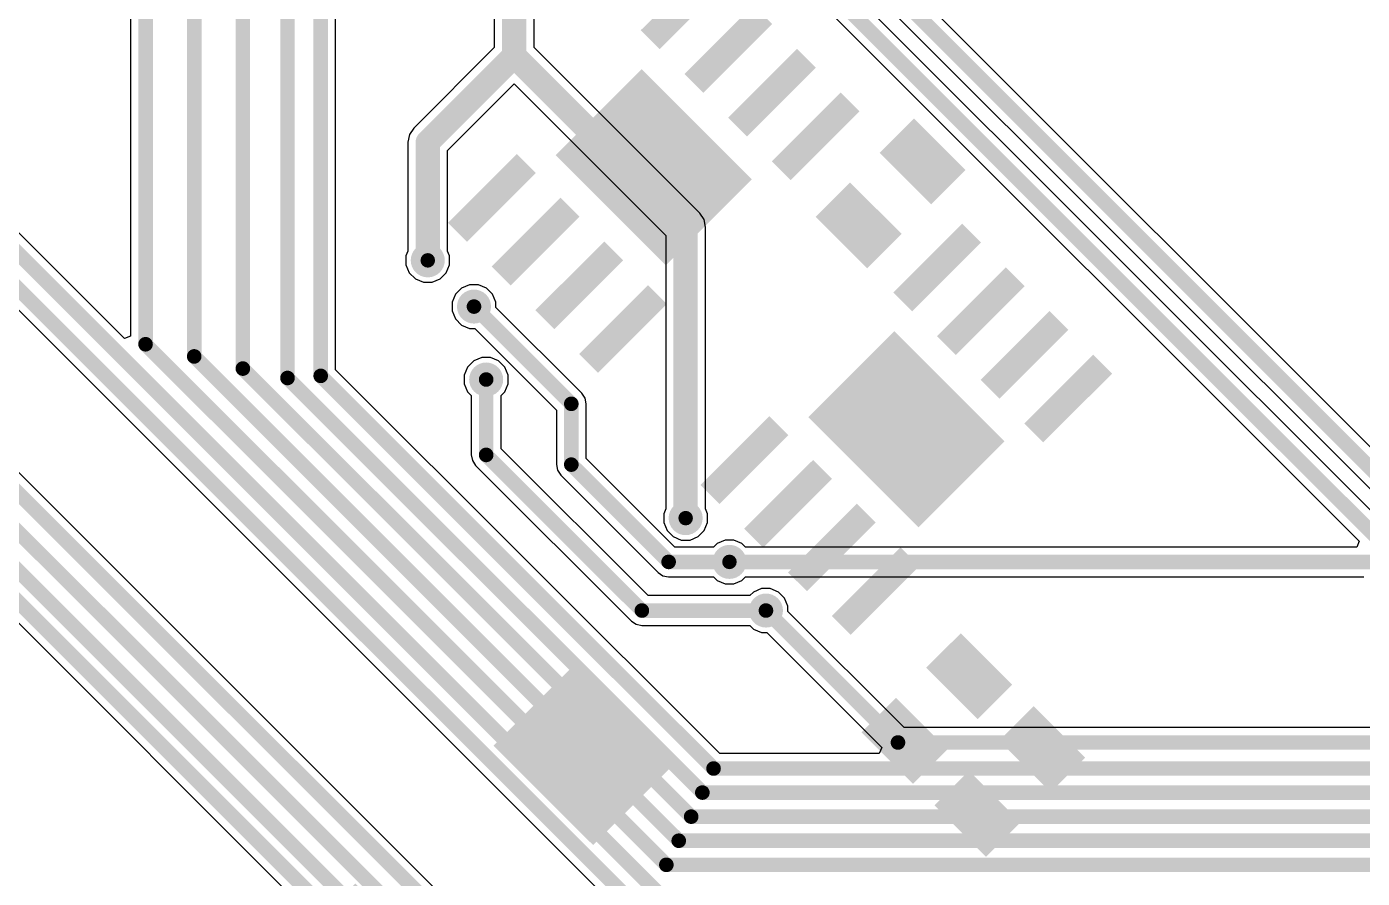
# Model space of a CAD drawing. Header units: millimetres. Extents: x 100 to 300, y 101 to 245.
# Drawn here: x 143.56 to 171.01, y 149.49 to 167 of the extents above; entities that cross this region are included whole.
import ezdxf

# ---------------------------------------------------------------- set-up
doc = ezdxf.new("R2010")
doc.units = ezdxf.units.MM
for name, color, linetype in [('BottomPaste', 16, 'Continuous'), ('BottomSolder', 6, 'Continuous'), ('Mechanical13', 56, 'Continuous'), ('Mechanical15', 56, 'Continuous'), ('MultiLayer', 9, 'Continuous'), ('PadHoleLayer', 156, 'Continuous'), ('TopLayer', 1, 'Continuous'), ('TopOverlay', 2, 'Continuous'), ('TopSolder', 216, 'Continuous'), ('ViaHoleLayer', 16, 'Continuous')]:
    doc.layers.add(name, color=color, linetype=linetype)

# ---------------------------------------------------------------- blocks, each defined once
blk = doc.blocks.new('HSOP_8_B_17')
at = {"layer": 'BottomPaste'}
for points in [[(-2.122, 3.7), (-1.672, 3.7), (-1.672, 1.8), (-2.122, 1.8)], [(-0.852, 3.7), (-0.402, 3.7), (-0.402, 1.8), (-0.852, 1.8)], [(0.418, 3.7), (0.868, 3.7), (0.868, 1.8), (0.418, 1.8)], [(1.688, 3.7), (2.138, 3.7), (2.138, 1.8), (1.688, 1.8)], [(-1.542, 1.15), (1.558, 1.15), (1.558, -1.25), (-1.542, -1.25)], [(-2.122, -1.9), (-1.672, -1.9), (-1.672, -3.8), (-2.122, -3.8)], [(-0.852, -1.9), (-0.402, -1.9), (-0.402, -3.8), (-0.852, -3.8)], [(0.418, -1.9), (0.868, -1.9), (0.868, -3.8), (0.418, -3.8)], [(1.688, -1.9), (2.138, -1.9), (2.138, -3.8), (1.688, -3.8)]]:
    blk.add_hatch(color=16, dxfattribs=at).paths.add_polyline_path(points)
at = {"layer": 'BottomSolder'}
for points in [[(-2.172, 3.75), (-1.622, 3.75), (-1.622, 1.75), (-2.172, 1.75)], [(-0.902, 3.75), (-0.352, 3.75), (-0.352, 1.75), (-0.902, 1.75)], [(0.368, 3.75), (0.918, 3.75), (0.918, 1.75), (0.368, 1.75)], [(1.638, 3.75), (2.188, 3.75), (2.188, 1.75), (1.638, 1.75)], [(-1.592, 1.2), (1.608, 1.2), (1.608, -1.3), (-1.592, -1.3)], [(-2.172, -1.85), (-1.622, -1.85), (-1.622, -3.85), (-2.172, -3.85)], [(-0.902, -1.85), (-0.352, -1.85), (-0.352, -3.85), (-0.902, -3.85)], [(0.368, -1.85), (0.918, -1.85), (0.918, -3.85), (0.368, -3.85)], [(1.638, -1.85), (2.188, -1.85), (2.188, -3.85), (1.638, -3.85)]]:
    blk.add_hatch(color=6, dxfattribs=at).paths.add_polyline_path(points)
blk = doc.blocks.new('JST_XH_4_41')
at = {"layer": 'BottomSolder'}
blk.add_hatch(color=6, dxfattribs=at).paths.add_polyline_path([(-4.554, 0.279), (-2.946, 0.279), (-2.946, -1.329), (-4.554, -1.329)])
h = blk.add_hatch(color=6, dxfattribs=at)
edge = h.paths.add_edge_path()
edge.add_arc((-1.25, -0.525), 0.804, 0, 360)
h = blk.add_hatch(color=6, dxfattribs=at)
edge = h.paths.add_edge_path()
edge.add_arc((1.25, -0.525), 0.804, 0, 360)
h = blk.add_hatch(color=6, dxfattribs=at)
edge = h.paths.add_edge_path()
edge.add_arc((3.75, -0.525), 0.804, 0, 360)
at = {"layer": 'MultiLayer'}
h = blk.add_hatch(color=9, dxfattribs=at)
edge = h.paths.add_edge_path()
edge.add_arc((-1.25, -0.525), 0.754, 0, 360)
h = blk.add_hatch(color=9, dxfattribs=at)
edge = h.paths.add_edge_path()
edge.add_arc((1.25, -0.525), 0.754, 0, 360)
h = blk.add_hatch(color=9, dxfattribs=at)
edge = h.paths.add_edge_path()
edge.add_arc((3.75, -0.525), 0.754, 0, 360)
at = {"layer": 'PadHoleLayer'}
h = blk.add_hatch(color=156, dxfattribs=at)
edge = h.paths.add_edge_path()
edge.add_arc((-3.75, -0.525), 0.5, 0, 360)
h = blk.add_hatch(color=156, dxfattribs=at)
edge = h.paths.add_edge_path()
edge.add_arc((-1.25, -0.525), 0.5, 0, 360)
h = blk.add_hatch(color=156, dxfattribs=at)
edge = h.paths.add_edge_path()
edge.add_arc((1.25, -0.525), 0.5, 0, 360)
h = blk.add_hatch(color=156, dxfattribs=at)
edge = h.paths.add_edge_path()
edge.add_arc((3.75, -0.525), 0.5, 0, 360)
at = {"layer": 'TopLayer'}
blk.add_hatch(color=1, dxfattribs=at).paths.add_polyline_path([(-4.504, 0.229), (-2.996, 0.229), (-2.996, -1.279), (-4.504, -1.279)])
h = blk.add_hatch(color=1, dxfattribs=at)
edge = h.paths.add_edge_path()
edge.add_arc((-1.25, -0.525), 0.754, 0, 360)
h = blk.add_hatch(color=1, dxfattribs=at)
edge = h.paths.add_edge_path()
edge.add_arc((1.25, -0.525), 0.754, 0, 360)
h = blk.add_hatch(color=1, dxfattribs=at)
edge = h.paths.add_edge_path()
edge.add_arc((3.75, -0.525), 0.754, 0, 360)
at = {"layer": 'TopSolder'}
blk.add_hatch(color=216, dxfattribs=at).paths.add_polyline_path([(-4.554, 0.279), (-2.946, 0.279), (-2.946, -1.329), (-4.554, -1.329)])
h = blk.add_hatch(color=216, dxfattribs=at)
edge = h.paths.add_edge_path()
edge.add_arc((-1.25, -0.525), 0.804, 0, 360)
h = blk.add_hatch(color=216, dxfattribs=at)
edge = h.paths.add_edge_path()
edge.add_arc((1.25, -0.525), 0.804, 0, 360)
h = blk.add_hatch(color=216, dxfattribs=at)
edge = h.paths.add_edge_path()
edge.add_arc((3.75, -0.525), 0.804, 0, 360)
at = {"layer": 'Mechanical13', "const_width": 0.127}
for points in [[(-6.2, 2.875), (6.2, 2.875)], [(-6.2, -2.875), (-6.2, 2.875)], [(6.2, -2.875), (6.2, 2.875)], [(-6.2, -2.875), (6.2, -2.875)]]:
    blk.add_lwpolyline(points, dxfattribs=at)
at = {"layer": 'Mechanical13'}
for points, const_width in [([(-6.232, 2.875, 1), (-6.168, 2.875, 1)], 0.0635), ([(-6.232, 2.875, 1), (-6.168, 2.875, 1)], 0.0635), ([(6.168, 2.875, 1), (6.232, 2.875, 1)], 0.0635), ([(6.168, 2.875, 1), (6.232, 2.875, 1)], 0.0635), ([(-6.85, -0.525, 1), (-7.05, -0.525, 1)], 0.2), ([(-7.1, -0.525, 1), (-7, -0.525, 1)], 0.1), ([(-6.9, -0.525, 1), (-6.8, -0.525, 1)], 0.1), ([(-6.232, -2.875, 1), (-6.168, -2.875, 1)], 0.0635), ([(-6.232, -2.875, 1), (-6.168, -2.875, 1)], 0.0635), ([(6.168, -2.875, 1), (6.232, -2.875, 1)], 0.0635), ([(6.168, -2.875, 1), (6.232, -2.875, 1)], 0.0635)]:
    blk.add_lwpolyline(points, format="xyb", close=True, dxfattribs=dict(at, const_width=const_width))
at = {"layer": 'Mechanical15', "const_width": 0.05}
for points in [[(-6.45, 3.125), (6.45, 3.125)], [(-6.45, -3.125), (-6.45, 3.125)], [(6.45, -3.125), (6.45, 3.125)], [(-6.45, -3.125), (6.45, -3.125)]]:
    blk.add_lwpolyline(points, dxfattribs=at)
at = {"layer": 'Mechanical15', "const_width": 0.025}
for points in [[(-6.462, 3.125, 1), (-6.438, 3.125, 1)], [(-6.462, 3.125, 1), (-6.438, 3.125, 1)], [(6.438, 3.125, 1), (6.462, 3.125, 1)], [(6.438, 3.125, 1), (6.462, 3.125, 1)], [(-6.462, -3.125, 1), (-6.438, -3.125, 1)], [(-6.462, -3.125, 1), (-6.438, -3.125, 1)], [(6.438, -3.125, 1), (6.462, -3.125, 1)], [(6.438, -3.125, 1), (6.462, -3.125, 1)]]:
    blk.add_lwpolyline(points, format="xyb", close=True, dxfattribs=at)
at = {"layer": 'TopOverlay', "const_width": 0.127}
for points in [[(-6.2, 2.875), (6.2, 2.875)], [(-6.2, -2.875), (-6.2, 2.875)], [(6.2, -2.875), (6.2, 2.875)], [(-6.2, -2.875), (6.2, -2.875)]]:
    blk.add_lwpolyline(points, dxfattribs=at)
at = {"layer": 'TopOverlay'}
for points, const_width in [([(-6.232, 2.875, 1), (-6.168, 2.875, 1)], 0.0635), ([(-6.232, 2.875, 1), (-6.168, 2.875, 1)], 0.0635), ([(6.168, 2.875, 1), (6.232, 2.875, 1)], 0.0635), ([(6.168, 2.875, 1), (6.232, 2.875, 1)], 0.0635), ([(-6.85, -0.525, 1), (-7.05, -0.525, 1)], 0.2), ([(-7.1, -0.525, 1), (-7, -0.525, 1)], 0.1), ([(-6.9, -0.525, 1), (-6.8, -0.525, 1)], 0.1), ([(-6.232, -2.875, 1), (-6.168, -2.875, 1)], 0.0635), ([(-6.232, -2.875, 1), (-6.168, -2.875, 1)], 0.0635), ([(6.168, -2.875, 1), (6.232, -2.875, 1)], 0.0635), ([(6.168, -2.875, 1), (6.232, -2.875, 1)], 0.0635)]:
    blk.add_lwpolyline(points, format="xyb", close=True, dxfattribs=dict(at, const_width=const_width))
blk = doc.blocks.new('JST_XH_8_48')
at = {"layer": 'BottomSolder'}
blk.add_hatch(color=6, dxfattribs=at).paths.add_polyline_path([(-9.554, 0.787), (-7.946, 0.787), (-7.946, -0.821), (-9.554, -0.821)])
h = blk.add_hatch(color=6, dxfattribs=at)
edge = h.paths.add_edge_path()
edge.add_arc((-6.25, -0.017), 0.804, 0, 360)
h = blk.add_hatch(color=6, dxfattribs=at)
edge = h.paths.add_edge_path()
edge.add_arc((-3.75, -0.017), 0.804, 0, 360)
h = blk.add_hatch(color=6, dxfattribs=at)
edge = h.paths.add_edge_path()
edge.add_arc((-1.25, -0.017), 0.804, 0, 360)
h = blk.add_hatch(color=6, dxfattribs=at)
edge = h.paths.add_edge_path()
edge.add_arc((1.25, -0.017), 0.804, 0, 360)
h = blk.add_hatch(color=6, dxfattribs=at)
edge = h.paths.add_edge_path()
edge.add_arc((3.75, -0.017), 0.804, 0, 360)
h = blk.add_hatch(color=6, dxfattribs=at)
edge = h.paths.add_edge_path()
edge.add_arc((6.25, -0.017), 0.804, 0, 360)
h = blk.add_hatch(color=6, dxfattribs=at)
edge = h.paths.add_edge_path()
edge.add_arc((8.75, -0.017), 0.804, 0, 360)
at = {"layer": 'MultiLayer'}
blk.add_hatch(color=9, dxfattribs=at).paths.add_polyline_path([(-9.504, 0.737), (-7.996, 0.737), (-7.996, -0.771), (-9.504, -0.771)])
h = blk.add_hatch(color=9, dxfattribs=at)
edge = h.paths.add_edge_path()
edge.add_arc((-6.25, -0.017), 0.754, 0, 360)
h = blk.add_hatch(color=9, dxfattribs=at)
edge = h.paths.add_edge_path()
edge.add_arc((-3.75, -0.017), 0.754, 0, 360)
h = blk.add_hatch(color=9, dxfattribs=at)
edge = h.paths.add_edge_path()
edge.add_arc((-1.25, -0.017), 0.754, 0, 360)
h = blk.add_hatch(color=9, dxfattribs=at)
edge = h.paths.add_edge_path()
edge.add_arc((1.25, -0.017), 0.754, 0, 360)
h = blk.add_hatch(color=9, dxfattribs=at)
edge = h.paths.add_edge_path()
edge.add_arc((3.75, -0.017), 0.754, 0, 360)
h = blk.add_hatch(color=9, dxfattribs=at)
edge = h.paths.add_edge_path()
edge.add_arc((6.25, -0.017), 0.754, 0, 360)
h = blk.add_hatch(color=9, dxfattribs=at)
edge = h.paths.add_edge_path()
edge.add_arc((8.75, -0.017), 0.754, 0, 360)
at = {"layer": 'PadHoleLayer'}
h = blk.add_hatch(color=156, dxfattribs=at)
edge = h.paths.add_edge_path()
edge.add_arc((-8.75, -0.017), 0.5, 0, 360)
h = blk.add_hatch(color=156, dxfattribs=at)
edge = h.paths.add_edge_path()
edge.add_arc((-6.25, -0.017), 0.5, 0, 360)
h = blk.add_hatch(color=156, dxfattribs=at)
edge = h.paths.add_edge_path()
edge.add_arc((-3.75, -0.017), 0.5, 0, 360)
h = blk.add_hatch(color=156, dxfattribs=at)
edge = h.paths.add_edge_path()
edge.add_arc((-1.25, -0.017), 0.5, 0, 360)
h = blk.add_hatch(color=156, dxfattribs=at)
edge = h.paths.add_edge_path()
edge.add_arc((1.25, -0.017), 0.5, 0, 360)
h = blk.add_hatch(color=156, dxfattribs=at)
edge = h.paths.add_edge_path()
edge.add_arc((3.75, -0.017), 0.5, 0, 360)
h = blk.add_hatch(color=156, dxfattribs=at)
edge = h.paths.add_edge_path()
edge.add_arc((6.25, -0.017), 0.5, 0, 360)
h = blk.add_hatch(color=156, dxfattribs=at)
edge = h.paths.add_edge_path()
edge.add_arc((8.75, -0.017), 0.5, 0, 360)
at = {"layer": 'TopLayer'}
blk.add_hatch(color=1, dxfattribs=at).paths.add_polyline_path([(-9.504, 0.737), (-7.996, 0.737), (-7.996, -0.771), (-9.504, -0.771)])
h = blk.add_hatch(color=1, dxfattribs=at)
edge = h.paths.add_edge_path()
edge.add_arc((-6.25, -0.017), 0.754, 0, 360)
h = blk.add_hatch(color=1, dxfattribs=at)
edge = h.paths.add_edge_path()
edge.add_arc((-3.75, -0.017), 0.754, 0, 360)
h = blk.add_hatch(color=1, dxfattribs=at)
edge = h.paths.add_edge_path()
edge.add_arc((-1.25, -0.017), 0.754, 0, 360)
h = blk.add_hatch(color=1, dxfattribs=at)
edge = h.paths.add_edge_path()
edge.add_arc((1.25, -0.017), 0.754, 0, 360)
h = blk.add_hatch(color=1, dxfattribs=at)
edge = h.paths.add_edge_path()
edge.add_arc((3.75, -0.017), 0.754, 0, 360)
h = blk.add_hatch(color=1, dxfattribs=at)
edge = h.paths.add_edge_path()
edge.add_arc((6.25, -0.017), 0.754, 0, 360)
h = blk.add_hatch(color=1, dxfattribs=at)
edge = h.paths.add_edge_path()
edge.add_arc((8.75, -0.017), 0.754, 0, 360)
at = {"layer": 'TopSolder'}
blk.add_hatch(color=216, dxfattribs=at).paths.add_polyline_path([(-9.554, 0.787), (-7.946, 0.787), (-7.946, -0.821), (-9.554, -0.821)])
h = blk.add_hatch(color=216, dxfattribs=at)
edge = h.paths.add_edge_path()
edge.add_arc((-6.25, -0.017), 0.804, 0, 360)
h = blk.add_hatch(color=216, dxfattribs=at)
edge = h.paths.add_edge_path()
edge.add_arc((-3.75, -0.017), 0.804, 0, 360)
h = blk.add_hatch(color=216, dxfattribs=at)
edge = h.paths.add_edge_path()
edge.add_arc((-1.25, -0.017), 0.804, 0, 360)
h = blk.add_hatch(color=216, dxfattribs=at)
edge = h.paths.add_edge_path()
edge.add_arc((1.25, -0.017), 0.804, 0, 360)
h = blk.add_hatch(color=216, dxfattribs=at)
edge = h.paths.add_edge_path()
edge.add_arc((3.75, -0.017), 0.804, 0, 360)
h = blk.add_hatch(color=216, dxfattribs=at)
edge = h.paths.add_edge_path()
edge.add_arc((6.25, -0.017), 0.804, 0, 360)
h = blk.add_hatch(color=216, dxfattribs=at)
edge = h.paths.add_edge_path()
edge.add_arc((8.75, -0.017), 0.804, 0, 360)
at = {"layer": 'Mechanical13', "const_width": 0.127}
for points in [[(-11.2, 3.383), (11.2, 3.383)], [(-11.2, -2.367), (-11.2, 3.383)], [(11.2, -2.367), (11.2, 3.383)], [(-11.2, -2.367), (11.2, -2.367)]]:
    blk.add_lwpolyline(points, dxfattribs=at)
at = {"layer": 'Mechanical13'}
for points, const_width in [([(-11.232, 3.383, 1), (-11.168, 3.383, 1)], 0.0635), ([(-11.232, 3.383, 1), (-11.168, 3.383, 1)], 0.0635), ([(11.168, 3.383, 1), (11.232, 3.383, 1)], 0.0635), ([(11.168, 3.383, 1), (11.232, 3.383, 1)], 0.0635), ([(-11.85, -0.017, 1), (-12.05, -0.017, 1)], 0.2), ([(-12.1, -0.017, 1), (-12, -0.017, 1)], 0.1), ([(-11.9, -0.017, 1), (-11.8, -0.017, 1)], 0.1), ([(-11.232, -2.367, 1), (-11.168, -2.367, 1)], 0.0635), ([(-11.232, -2.367, 1), (-11.168, -2.367, 1)], 0.0635), ([(11.168, -2.367, 1), (11.232, -2.367, 1)], 0.0635), ([(11.168, -2.367, 1), (11.232, -2.367, 1)], 0.0635)]:
    blk.add_lwpolyline(points, format="xyb", close=True, dxfattribs=dict(at, const_width=const_width))
at = {"layer": 'Mechanical15', "const_width": 0.05}
for points in [[(-11.45, 3.633), (11.45, 3.633)], [(-11.45, -2.617), (-11.45, 3.633)], [(11.45, -2.617), (11.45, 3.633)], [(-11.45, -2.617), (11.45, -2.617)]]:
    blk.add_lwpolyline(points, dxfattribs=at)
at = {"layer": 'Mechanical15', "const_width": 0.025}
for points in [[(-11.462, 3.633, 1), (-11.438, 3.633, 1)], [(-11.462, 3.633, 1), (-11.438, 3.633, 1)], [(11.438, 3.633, 1), (11.462, 3.633, 1)], [(11.438, 3.633, 1), (11.462, 3.633, 1)], [(-11.462, -2.617, 1), (-11.438, -2.617, 1)], [(-11.462, -2.617, 1), (-11.438, -2.617, 1)], [(11.438, -2.617, 1), (11.462, -2.617, 1)], [(11.438, -2.617, 1), (11.462, -2.617, 1)]]:
    blk.add_lwpolyline(points, format="xyb", close=True, dxfattribs=at)
at = {"layer": 'TopOverlay', "const_width": 0.127}
for points in [[(-11.2, 3.383), (11.2, 3.383)], [(-11.2, -2.367), (-11.2, 3.383)], [(11.2, -2.367), (11.2, 3.383)], [(-11.2, -2.367), (11.2, -2.367)]]:
    blk.add_lwpolyline(points, dxfattribs=at)
at = {"layer": 'TopOverlay'}
for points, const_width in [([(-11.232, 3.383, 1), (-11.168, 3.383, 1)], 0.0635), ([(-11.232, 3.383, 1), (-11.168, 3.383, 1)], 0.0635), ([(11.168, 3.383, 1), (11.232, 3.383, 1)], 0.0635), ([(11.168, 3.383, 1), (11.232, 3.383, 1)], 0.0635), ([(-11.85, -0.017, 1), (-12.05, -0.017, 1)], 0.2), ([(-12.1, -0.017, 1), (-12, -0.017, 1)], 0.1), ([(-11.9, -0.017, 1), (-11.8, -0.017, 1)], 0.1), ([(-11.232, -2.367, 1), (-11.168, -2.367, 1)], 0.0635), ([(-11.232, -2.367, 1), (-11.168, -2.367, 1)], 0.0635), ([(11.168, -2.367, 1), (11.232, -2.367, 1)], 0.0635), ([(11.168, -2.367, 1), (11.232, -2.367, 1)], 0.0635)]:
    blk.add_lwpolyline(points, format="xyb", close=True, dxfattribs=dict(at, const_width=const_width))
blk = doc.blocks.new('HSOP_8_B_63')
at = {"layer": 'BottomPaste'}
for points in [[(-2.122, 3.7), (-1.672, 3.7), (-1.672, 1.8), (-2.122, 1.8)], [(-0.852, 3.7), (-0.402, 3.7), (-0.402, 1.8), (-0.852, 1.8)], [(0.418, 3.7), (0.868, 3.7), (0.868, 1.8), (0.418, 1.8)], [(1.688, 3.7), (2.138, 3.7), (2.138, 1.8), (1.688, 1.8)], [(-1.542, 1.15), (1.558, 1.15), (1.558, -1.25), (-1.542, -1.25)], [(-2.122, -1.9), (-1.672, -1.9), (-1.672, -3.8), (-2.122, -3.8)], [(-0.852, -1.9), (-0.402, -1.9), (-0.402, -3.8), (-0.852, -3.8)], [(0.418, -1.9), (0.868, -1.9), (0.868, -3.8), (0.418, -3.8)], [(1.688, -1.9), (2.138, -1.9), (2.138, -3.8), (1.688, -3.8)]]:
    blk.add_hatch(color=16, dxfattribs=at).paths.add_polyline_path(points)
at = {"layer": 'BottomSolder'}
for points in [[(-2.172, 3.75), (-1.622, 3.75), (-1.622, 1.75), (-2.172, 1.75)], [(-0.902, 3.75), (-0.352, 3.75), (-0.352, 1.75), (-0.902, 1.75)], [(0.368, 3.75), (0.918, 3.75), (0.918, 1.75), (0.368, 1.75)], [(1.638, 3.75), (2.188, 3.75), (2.188, 1.75), (1.638, 1.75)], [(-1.592, 1.2), (1.608, 1.2), (1.608, -1.3), (-1.592, -1.3)], [(-2.172, -1.85), (-1.622, -1.85), (-1.622, -3.85), (-2.172, -3.85)], [(-0.902, -1.85), (-0.352, -1.85), (-0.352, -3.85), (-0.902, -3.85)], [(0.368, -1.85), (0.918, -1.85), (0.918, -3.85), (0.368, -3.85)], [(1.638, -1.85), (2.188, -1.85), (2.188, -3.85), (1.638, -3.85)]]:
    blk.add_hatch(color=6, dxfattribs=at).paths.add_polyline_path(points)
blk = doc.blocks.new('RES0805_B_127')
at = {"layer": 'BottomPaste'}
for points in [[(-1.388, 0.719), (-0.488, 0.719), (-0.488, -0.678), (-1.388, -0.678)], [(0.492, 0.719), (1.392, 0.719), (1.392, -0.678), (0.492, -0.678)]]:
    blk.add_hatch(color=16, dxfattribs=at).paths.add_polyline_path(points)
at = {"layer": 'BottomSolder'}
for points in [[(-1.438, 0.769), (-0.438, 0.769), (-0.438, -0.728), (-1.438, -0.728)], [(0.442, 0.769), (1.442, 0.769), (1.442, -0.728), (0.442, -0.728)]]:
    blk.add_hatch(color=6, dxfattribs=at).paths.add_polyline_path(points)
blk = doc.blocks.new('RES0805_B_129')
at = {"layer": 'BottomPaste'}
for points in [[(-1.388, 0.719), (-0.488, 0.719), (-0.488, -0.678), (-1.388, -0.678)], [(0.492, 0.719), (1.392, 0.719), (1.392, -0.678), (0.492, -0.678)]]:
    blk.add_hatch(color=16, dxfattribs=at).paths.add_polyline_path(points)
at = {"layer": 'BottomSolder'}
for points in [[(-1.438, 0.769), (-0.438, 0.769), (-0.438, -0.728), (-1.438, -0.728)], [(0.442, 0.769), (1.442, 0.769), (1.442, -0.728), (0.442, -0.728)]]:
    blk.add_hatch(color=6, dxfattribs=at).paths.add_polyline_path(points)
blk = doc.blocks.new('CAP0805_B_189')
at = {"layer": 'BottomPaste'}
for points in [[(-1.379, 0.693), (-0.479, 0.693), (-0.479, -0.704), (-1.379, -0.704)], [(0.481, 0.693), (1.381, 0.693), (1.381, -0.704), (0.481, -0.704)]]:
    blk.add_hatch(color=16, dxfattribs=at).paths.add_polyline_path(points)
at = {"layer": 'BottomSolder'}
for points in [[(-1.429, 0.743), (-0.429, 0.743), (-0.429, -0.754), (-1.429, -0.754)], [(0.431, 0.743), (1.431, 0.743), (1.431, -0.754), (0.431, -0.754)]]:
    blk.add_hatch(color=6, dxfattribs=at).paths.add_polyline_path(points)
blk = doc.blocks.new('CAP_TANT_D_B_192')
at = {"layer": 'BottomPaste'}
for points in [[(-4.323, 1.403), (-2.037, 1.403), (-2.037, -1.391), (-4.323, -1.391)], [(2.077, 1.403), (4.363, 1.403), (4.363, -1.391), (2.077, -1.391)]]:
    blk.add_hatch(color=16, dxfattribs=at).paths.add_polyline_path(points)
at = {"layer": 'BottomSolder'}
for points in [[(-4.373, 1.453), (-1.987, 1.453), (-1.987, -1.441), (-4.373, -1.441)], [(2.027, 1.453), (4.413, 1.453), (4.413, -1.441), (2.027, -1.441)]]:
    blk.add_hatch(color=6, dxfattribs=at).paths.add_polyline_path(points)

msp = doc.modelspace()

# ---------------------------------------------------------------- hatches: boundary and pattern name
at = {"layer": 'BottomSolder'}
h = msp.add_hatch(color=6, dxfattribs=at)
edge = h.paths.add_edge_path()
edge.add_arc((151.8, 162.2), 0.35, 0, 360)
h = msp.add_hatch(color=6, dxfattribs=at)
edge = h.paths.add_edge_path()
edge.add_arc((152.75, 161.25), 0.35, 0, 360)
h = msp.add_hatch(color=6, dxfattribs=at)
edge = h.paths.add_edge_path()
edge.add_arc((153, 159.75), 0.35, 0, 360)
h = msp.add_hatch(color=6, dxfattribs=at)
edge = h.paths.add_edge_path()
edge.add_arc((157.1, 156.9), 0.35, 0, 360)
h = msp.add_hatch(color=6, dxfattribs=at)
edge = h.paths.add_edge_path()
edge.add_arc((158, 156), 0.35, 0, 360)
h = msp.add_hatch(color=6, dxfattribs=at)
edge = h.paths.add_edge_path()
edge.add_arc((158.75, 155), 0.35, 0, 360)
at = {"layer": 'TopLayer'}
h = msp.add_hatch(color=1, dxfattribs=at)
edge = h.paths.add_edge_path()
edge.add_arc((151.8, 162.2), 0.3, 0, 360)
h = msp.add_hatch(color=1, dxfattribs=at)
edge = h.paths.add_edge_path()
edge.add_arc((152.75, 161.25), 0.3, 0, 360)
h = msp.add_hatch(color=1, dxfattribs=at)
edge = h.paths.add_edge_path()
edge.add_arc((153, 159.75), 0.3, 0, 360)
h = msp.add_hatch(color=1, dxfattribs=at)
edge = h.paths.add_edge_path()
edge.add_arc((157.1, 156.9), 0.3, 0, 360)
h = msp.add_hatch(color=1, dxfattribs=at)
edge = h.paths.add_edge_path()
edge.add_arc((158, 156), 0.3, 0, 360)
h = msp.add_hatch(color=1, dxfattribs=at)
edge = h.paths.add_edge_path()
edge.add_arc((158.75, 155), 0.3, 0, 360)
at = {"layer": 'TopSolder'}
h = msp.add_hatch(color=216, dxfattribs=at)
edge = h.paths.add_edge_path()
edge.add_arc((151.8, 162.2), 0.35, 0, 360)
h = msp.add_hatch(color=216, dxfattribs=at)
edge = h.paths.add_edge_path()
edge.add_arc((152.75, 161.25), 0.35, 0, 360)
h = msp.add_hatch(color=216, dxfattribs=at)
edge = h.paths.add_edge_path()
edge.add_arc((153, 159.75), 0.35, 0, 360)
h = msp.add_hatch(color=216, dxfattribs=at)
edge = h.paths.add_edge_path()
edge.add_arc((157.1, 156.9), 0.35, 0, 360)
h = msp.add_hatch(color=216, dxfattribs=at)
edge = h.paths.add_edge_path()
edge.add_arc((158, 156), 0.35, 0, 360)
h = msp.add_hatch(color=216, dxfattribs=at)
edge = h.paths.add_edge_path()
edge.add_arc((158.75, 155), 0.35, 0, 360)
at = {"layer": 'ViaHoleLayer'}
h = msp.add_hatch(color=16, dxfattribs=at)
edge = h.paths.add_edge_path()
edge.add_arc((151.8, 162.2), 0.15, 0, 360)
h = msp.add_hatch(color=16, dxfattribs=at)
edge = h.paths.add_edge_path()
edge.add_arc((152.75, 161.25), 0.15, 0, 360)
h = msp.add_hatch(color=16, dxfattribs=at)
edge = h.paths.add_edge_path()
edge.add_arc((153, 159.75), 0.15, 0, 360)
h = msp.add_hatch(color=16, dxfattribs=at)
edge = h.paths.add_edge_path()
edge.add_arc((157.1, 156.9), 0.15, 0, 360)
h = msp.add_hatch(color=16, dxfattribs=at)
edge = h.paths.add_edge_path()
edge.add_arc((158, 156), 0.15, 0, 360)
h = msp.add_hatch(color=16, dxfattribs=at)
edge = h.paths.add_edge_path()
edge.add_arc((158.75, 155), 0.15, 0, 360)

# ---------------------------------------------------------------- linework, layer by layer
at = {"layer": 'TopLayer'}
for p, q in [((113.784, 184.347), (163.347, 134.784)), ((145.694, 182.839), (145.694, 160.643)), ((164.527, 136.706), (129.506, 171.727)), ((153.168, 169.776), (153.168, 166.574)), ((153.984, 166.574), (153.984, 169.607)), ((149.906, 159.952), (149.906, 168.191)), ((174.69, 153.543), (160.206, 168.027)), ((175.54, 153.993), (161.574, 167.958)), ((159.684, 167.684), (170.944, 156.423)), ((161.052, 167.615), (175.007, 153.66)), ((153.168, 166.574), (151.512, 164.918)), ((157.388, 163.169), (153.984, 166.574)), ((152.208, 164.461), (153.576, 165.828)), ((153.576, 165.828), (156.692, 162.712)), ((145.567, 160.59), (140.465, 165.692)), ((139.384, 165.184), (167.735, 136.833)), ((151.423, 164.786), (151.392, 164.629)), ((151.512, 164.918), (151.423, 164.786)), ((151.392, 164.629), (151.392, 164.629)), ((151.392, 164.629), (151.392, 162.391)), ((152.208, 162.391), (152.208, 164.461)), ((157.477, 163.037), (157.388, 163.169)), ((157.388, 163.169), (157.388, 163.169)), ((157.508, 162.881), (157.477, 163.037)), ((157.508, 157.091), (157.508, 162.881)), ((156.692, 162.712), (156.692, 157.091)), ((151.392, 162.391), (151.35, 162.29)), ((151.35, 162.29), (151.35, 162.11)), ((152.25, 162.29), (152.208, 162.391)), ((152.25, 162.11), (152.25, 162.29)), ((151.35, 162.11), (151.419, 161.945)), ((151.419, 161.945), (151.545, 161.819)), ((152.055, 161.819), (152.181, 161.945)), ((152.181, 161.945), (152.25, 162.11)), ((151.545, 161.819), (151.71, 161.75)), ((151.71, 161.75), (151.89, 161.75)), ((151.89, 161.75), (152.055, 161.819)), ((152.66, 161.7), (152.495, 161.631)), ((152.84, 161.7), (152.66, 161.7)), ((153.005, 161.631), (152.84, 161.7)), ((152.369, 161.505), (152.3, 161.34)), ((152.495, 161.631), (152.369, 161.505)), ((153.131, 161.505), (153.005, 161.631)), ((153.2, 161.34), (153.131, 161.505)), ((152.3, 161.34), (152.3, 161.16)), ((152.3, 161.16), (152.369, 160.995)), ((153.2, 161.233), (153.2, 161.34)), ((154.966, 159.466), (153.2, 161.233)), ((152.369, 160.995), (152.495, 160.869)), ((152.495, 160.869), (152.66, 160.8)), ((145.694, 160.643), (145.567, 160.59)), ((152.66, 160.8), (152.767, 160.8)), ((152.767, 160.8), (154.444, 159.123)), ((152.745, 160.131), (152.619, 160.005)), ((152.91, 160.2), (152.745, 160.131)), ((153.09, 160.2), (152.91, 160.2)), ((153.255, 160.131), (153.09, 160.2)), ((153.381, 160.005), (153.255, 160.131)), ((157.8, 152.058), (149.906, 159.952)), ((152.619, 160.005), (152.55, 159.84)), ((152.55, 159.84), (152.55, 159.66)), ((153.45, 159.84), (153.381, 160.005)), ((153.45, 159.66), (153.45, 159.84)), ((152.55, 159.66), (152.619, 159.495)), ((152.619, 159.495), (152.694, 159.419)), ((153.306, 159.419), (153.381, 159.495)), ((153.381, 159.495), (153.45, 159.66)), ((152.694, 159.419), (152.694, 158.2)), ((153.306, 158.327), (153.306, 159.419)), ((155.033, 159.367), (154.966, 159.466)), ((154.966, 159.466), (154.966, 159.466)), ((155.056, 159.25), (155.033, 159.367)), ((155.056, 158.127), (155.056, 159.25)), ((155.056, 159.25), (155.056, 159.25)), ((154.444, 159.123), (154.444, 158)), ((152.694, 158.2), (152.694, 158.2)), ((152.694, 158.2), (152.717, 158.083)), ((156.327, 155.306), (153.306, 158.327)), ((156.877, 156.306), (155.056, 158.127)), ((152.717, 158.083), (152.784, 157.984)), ((152.784, 157.984), (155.984, 154.784)), ((154.444, 158), (154.444, 158)), ((154.444, 158), (154.467, 157.883)), ((154.467, 157.883), (154.534, 157.784)), ((154.534, 157.784), (156.534, 155.784)), ((156.692, 157.091), (156.65, 156.99)), ((157.55, 156.99), (157.508, 157.091)), ((156.65, 156.99), (156.65, 156.81)), ((156.65, 156.81), (156.719, 156.645)), ((157.481, 156.645), (157.55, 156.81)), ((157.55, 156.81), (157.55, 156.99)), ((156.719, 156.645), (156.845, 156.519)), ((156.845, 156.519), (157.01, 156.45)), ((157.19, 156.45), (157.355, 156.519)), ((157.355, 156.519), (157.481, 156.645)), ((157.669, 156.306), (156.877, 156.306)), ((157.01, 156.45), (157.19, 156.45)), ((157.745, 156.381), (157.669, 156.306)), ((157.91, 156.45), (157.745, 156.381)), ((158.09, 156.45), (157.91, 156.45)), ((158.255, 156.381), (158.09, 156.45)), ((158.331, 156.306), (158.255, 156.381)), ((170.896, 156.306), (158.331, 156.306)), ((170.944, 156.423), (170.896, 156.306)), ((156.534, 155.784), (156.633, 155.717)), ((156.633, 155.717), (156.75, 155.694)), ((156.75, 155.694), (157.669, 155.694)), ((157.669, 155.694), (157.745, 155.619)), ((158.255, 155.619), (158.331, 155.694)), ((158.331, 155.694), (171.037, 155.694)), ((157.745, 155.619), (157.91, 155.55)), ((157.91, 155.55), (158.09, 155.55)), ((158.09, 155.55), (158.255, 155.619)), ((158.495, 155.381), (158.419, 155.306)), ((158.66, 155.45), (158.495, 155.381)), ((158.84, 155.45), (158.66, 155.45)), ((159.005, 155.381), (158.84, 155.45)), ((159.131, 155.255), (159.005, 155.381)), ((158.419, 155.306), (156.327, 155.306)), ((159.2, 155.09), (159.131, 155.255)), ((159.2, 154.983), (159.2, 155.09)), ((161.59, 152.593), (159.2, 154.983)), ((155.984, 154.784), (156.083, 154.717)), ((156.083, 154.717), (156.2, 154.694)), ((156.2, 154.694), (158.419, 154.694)), ((158.419, 154.694), (158.495, 154.619)), ((158.495, 154.619), (158.66, 154.55)), ((158.66, 154.55), (158.767, 154.55)), ((158.767, 154.55), (161.133, 152.185)), ((173.972, 152.593), (161.59, 152.593)), ((161.133, 152.185), (161.08, 152.058)), ((161.08, 152.058), (157.8, 152.058))]:
    msp.add_line(p, q, dxfattribs=at)
for points, const_width in [([(114, 184.564), (163.564, 135)], 0.3), ([(114.656, 184.544), (163.75, 135.45)], 0.3), ([(146, 160.475), (146, 183.2)], 0.3), ([(147, 160.225), (147, 183.2)], 0.3), ([(148, 159.975), (148, 183.2)], 0.3), ([(148.918, 159.782), (148.918, 174.611)], 0.3), ([(127.92, 172.08), (164.1, 135.9)], 0.3), ([(129.2, 171.6), (164.4, 136.4)], 0.3), ([(153.576, 166.405), (153.576, 169.776)], 0.5), ([(149.6, 159.825), (149.6, 168.318)], 0.3), ([(159.9, 167.9), (174.563, 153.237)], 0.3), ([(161.268, 167.832), (175.413, 153.687)], 0.3), ([(151.8, 164.629), (153.576, 166.405)], 0.5), ([(153.576, 166.405), (157.1, 162.881)], 0.5), ([(139.6, 165.4), (168.052, 136.948)], 0.3), ([(140.159, 165.566), (168.225, 137.5)], 0.3), ([(151.8, 162.2), (151.8, 164.629)], 0.5), ([(157.1, 156.9), (157.1, 162.881)], 0.5), ([(152.75, 161.25), (154.75, 159.25)], 0.3), ([(146, 160.475), (156.703, 149.772)], 0.3), ([(147, 160.225), (156.958, 150.267)], 0.3), ([(148, 159.975), (157.213, 150.762)], 0.3), ([(148.918, 159.782), (157.443, 151.257)], 0.3), ([(149.6, 159.825), (157.673, 151.752)], 0.3), ([(153, 158.2), (153, 159.75)], 0.3), ([(154.75, 158), (154.75, 159.25)], 0.3), ([(153, 158.2), (156.2, 155)], 0.3), ([(154.75, 158), (156.75, 156)], 0.3), ([(156.75, 156), (171.164, 156)], 0.3), ([(156.2, 155), (158.75, 155)], 0.3), ([(158.75, 155), (161.463, 152.287)], 0.3), ([(161.463, 152.287), (191.192, 152.287)], 0.3), ([(157.673, 151.752), (191.02, 151.752)], 0.3), ([(157.443, 151.257), (190.808, 151.257)], 0.3), ([(157.213, 150.762), (190.595, 150.762)], 0.3), ([(156.958, 150.267), (190.383, 150.267)], 0.3), ([(156.703, 149.772), (190.171, 149.772)], 0.3)]:
    msp.add_lwpolyline(points, dxfattribs=dict(at, const_width=const_width))
for points, const_width in [([(153.451, 166.405, 1), (153.701, 166.405, 1)], 0.25), ([(153.451, 166.405, 1), (153.701, 166.405, 1)], 0.25), ([(153.451, 166.405, 1), (153.701, 166.405, 1)], 0.25), ([(151.675, 164.629, 1), (151.925, 164.629, 1)], 0.25), ([(151.675, 164.629, 1), (151.925, 164.629, 1)], 0.25), ([(156.975, 162.881, 1), (157.225, 162.881, 1)], 0.25), ([(156.975, 162.881, 1), (157.225, 162.881, 1)], 0.25), ([(151.675, 162.2, 1), (151.925, 162.2, 1)], 0.25), ([(152.675, 161.25, 1), (152.825, 161.25, 1)], 0.15), ([(145.925, 160.475, 1), (146.075, 160.475, 1)], 0.15), ([(145.925, 160.475, 1), (146.075, 160.475, 1)], 0.15), ([(146.925, 160.225, 1), (147.075, 160.225, 1)], 0.15), ([(146.925, 160.225, 1), (147.075, 160.225, 1)], 0.15), ([(147.925, 159.975, 1), (148.075, 159.975, 1)], 0.15), ([(147.925, 159.975, 1), (148.075, 159.975, 1)], 0.15), ([(148.843, 159.782, 1), (148.993, 159.782, 1)], 0.15), ([(148.843, 159.782, 1), (148.993, 159.782, 1)], 0.15), ([(149.525, 159.825, 1), (149.675, 159.825, 1)], 0.15), ([(149.525, 159.825, 1), (149.675, 159.825, 1)], 0.15), ([(152.925, 159.75, 1), (153.075, 159.75, 1)], 0.15), ([(154.675, 159.25, 1), (154.825, 159.25, 1)], 0.15), ([(154.675, 159.25, 1), (154.825, 159.25, 1)], 0.15), ([(152.925, 158.2, 1), (153.075, 158.2, 1)], 0.15), ([(152.925, 158.2, 1), (153.075, 158.2, 1)], 0.15), ([(154.675, 158, 1), (154.825, 158, 1)], 0.15), ([(154.675, 158, 1), (154.825, 158, 1)], 0.15), ([(156.975, 156.9, 1), (157.225, 156.9, 1)], 0.25), ([(156.675, 156, 1), (156.825, 156, 1)], 0.15), ([(156.675, 156, 1), (156.825, 156, 1)], 0.15), ([(156.125, 155, 1), (156.275, 155, 1)], 0.15), ([(156.125, 155, 1), (156.275, 155, 1)], 0.15), ([(158.675, 155, 1), (158.825, 155, 1)], 0.15), ([(158.675, 155, 1), (158.825, 155, 1)], 0.15), ([(161.388, 152.287, 1), (161.538, 152.287, 1)], 0.15), ([(161.388, 152.287, 1), (161.538, 152.287, 1)], 0.15), ([(157.598, 151.752, 1), (157.748, 151.752, 1)], 0.15), ([(157.598, 151.752, 1), (157.748, 151.752, 1)], 0.15), ([(157.368, 151.257, 1), (157.518, 151.257, 1)], 0.15), ([(157.368, 151.257, 1), (157.518, 151.257, 1)], 0.15), ([(157.138, 150.762, 1), (157.288, 150.762, 1)], 0.15), ([(157.138, 150.762, 1), (157.288, 150.762, 1)], 0.15), ([(156.883, 150.267, 1), (157.033, 150.267, 1)], 0.15), ([(156.883, 150.267, 1), (157.033, 150.267, 1)], 0.15), ([(156.628, 149.772, 1), (156.778, 149.772, 1)], 0.15), ([(156.628, 149.772, 1), (156.778, 149.772, 1)], 0.15)]:
    msp.add_lwpolyline(points, format="xyb", close=True, dxfattribs=dict(at, const_width=const_width))

# ---------------------------------------------------------------- block references
for name, p, rotation in [('JST_XH_8_48', (176.628, 176.596), 315), ('JST_XH_4_41', (172.587, 171.055), 315), ('HSOP_8_B_63', (156.415, 164.075), 135), ('CAP0805_B_189', (161.317, 163.574), 225), ('HSOP_8_B_17', (161.606, 158.686), 135), ('RES0805_B_127', (162.25, 153), 225), ('CAP_TANT_D_B_192', (152.765, 149.8), 225), ('RES0805_B_129', (163.75, 151.5), 225)]:
    msp.add_blockref(name, p, dxfattribs=dict(rotation=rotation))

doc.saveas('drawing.dxf')
